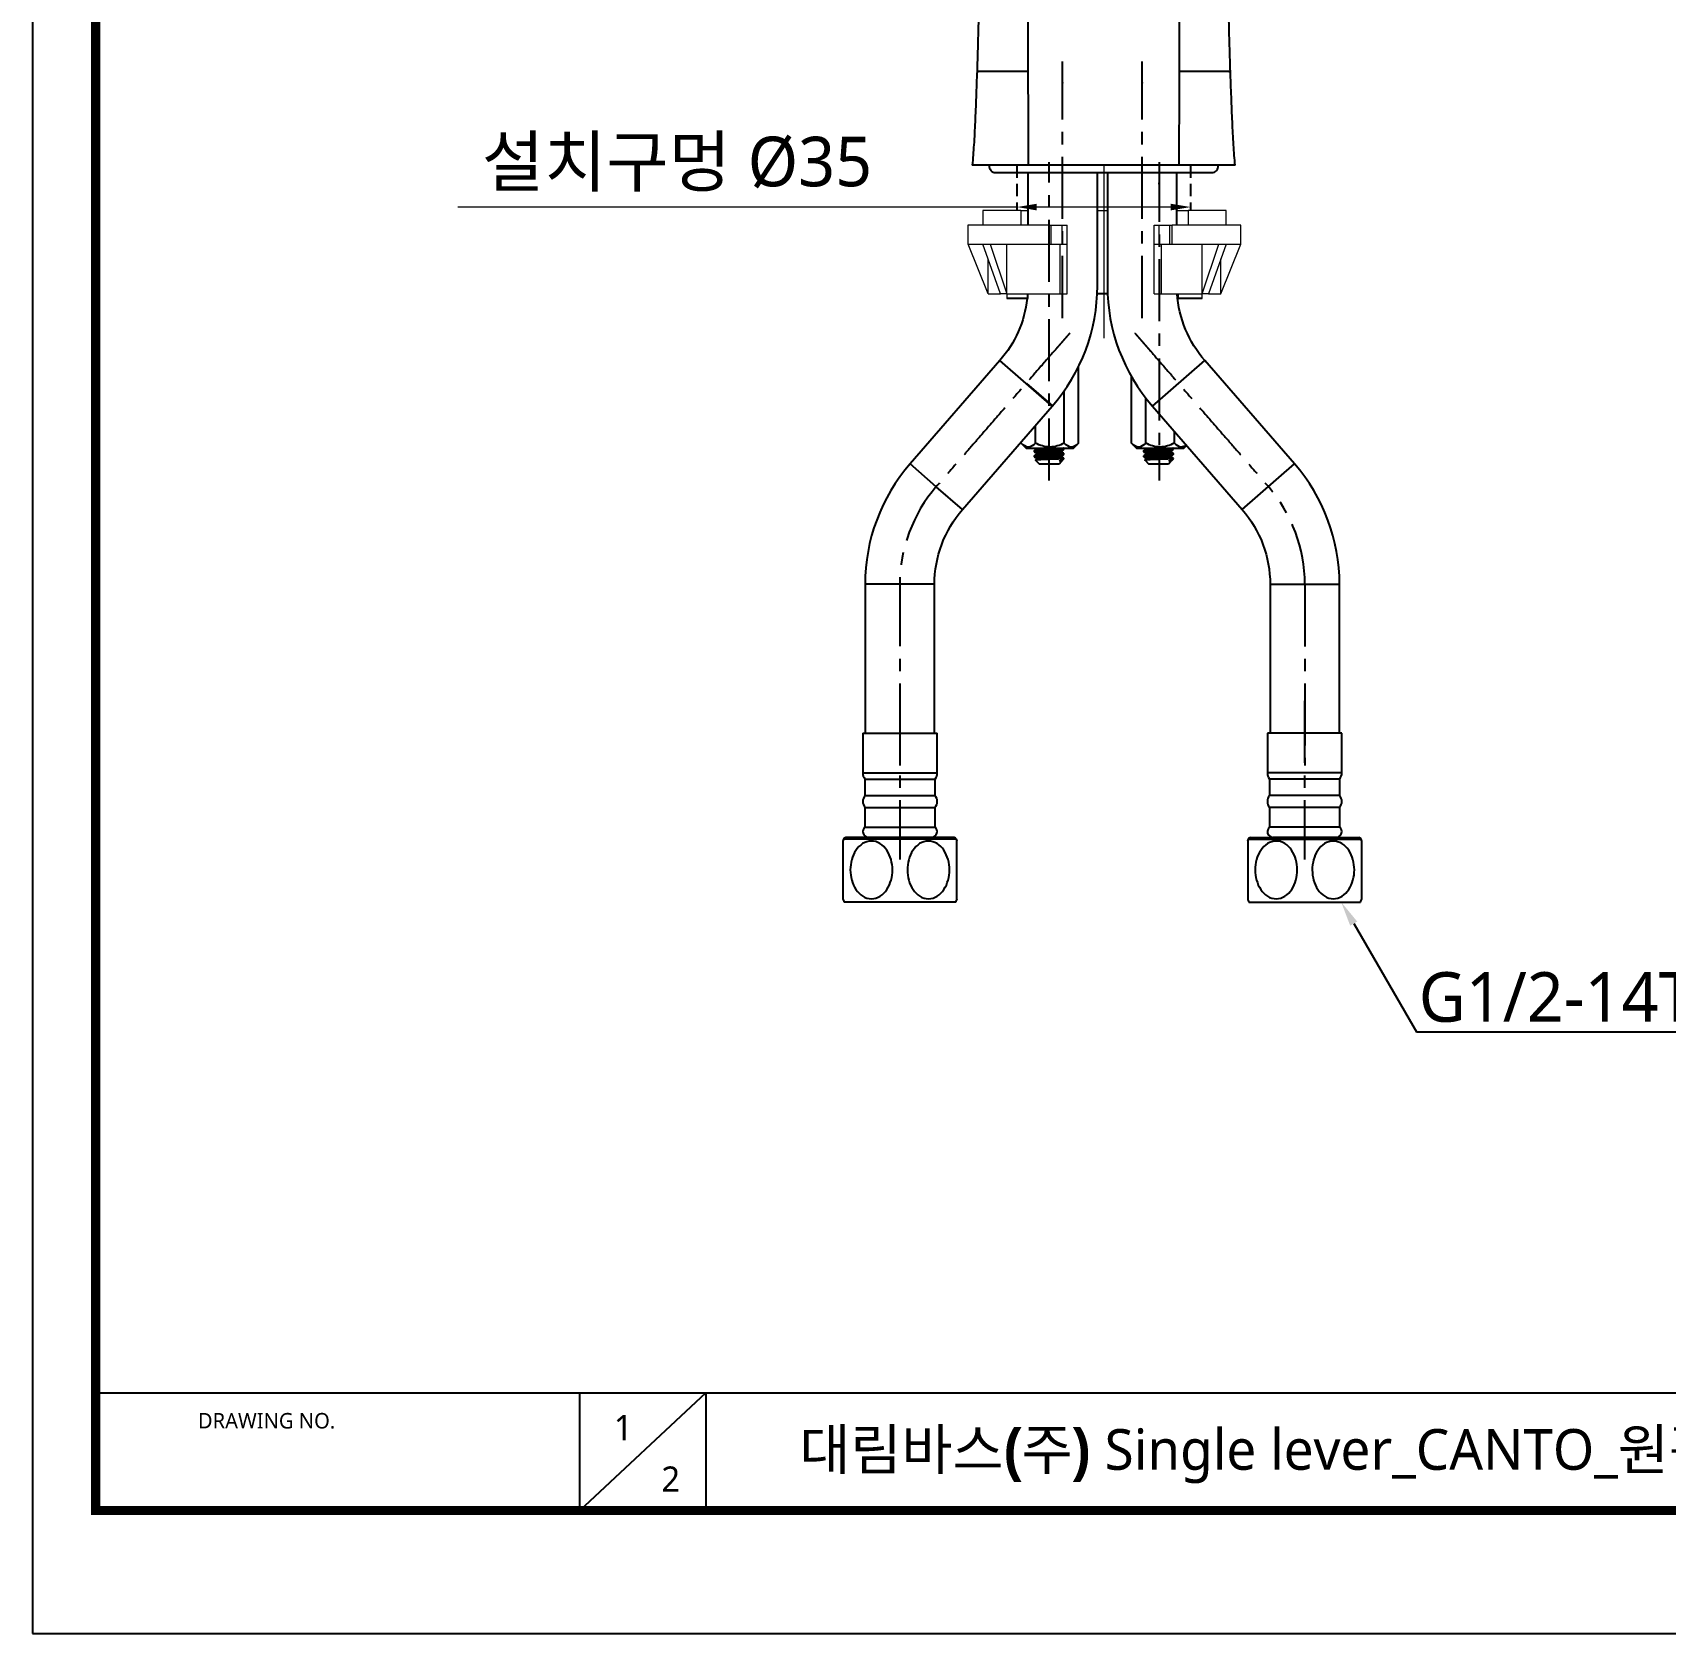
# Model space of a CAD drawing. Extents: x 0 to 790, y 0 to 579.
# Drawn here: x 0 to 329, y 0 to 322.6 of the extents above; entities that cross this region are included whole.
import ezdxf
from ezdxf import colors
from ezdxf.entities.mleader import LeaderData, LeaderLine
from ezdxf.math import Vec2, Vec3

# ---------------------------------------------------------------- set-up
doc = ezdxf.new("R2010")
doc.units = 0
doc.header["$LTSCALE"] = 10
doc.header["$MEASUREMENT"] = 0
doc.header["$PDMODE"] = 3
doc.header["$PDSIZE"] = -10
for name, pattern in [('ACAD_ISO04W100', [30.5, 24, -3, 0.5, -3]), ('CENTER', [2, 1.25, -0.25, 0.25, -0.25]), ('HIDDEN', [0.375, 0.25, -0.125])]:
    doc.linetypes.add(name, pattern=pattern)
doc.layers.get('0').update_dxf_attribs({"linetype": 'CONTINUOUS'})
doc.layers.get('DEFPOINTS').update_dxf_attribs({"linetype": 'CONTINUOUS'})
doc.layers.add('1', color=7, linetype='CONTINUOUS')
doc.layers.add('BODY', color=7, linetype='CONTINUOUS')
doc.layers.add('30', color=7, linetype='CONTINUOUS', true_color=0xffffff)
doc.styles.add('Daelim Dimension', font='NanumGothic_1.ttf')
doc.dimstyles.new('DEFAULT', dxfattribs={"dimscale": 2, "dimtxt": 2, "dimasz": 2, "dimexe": 0, "dimexo": 2, "dimgap": 1, "dimtad": 1, "dimdec": 0, "dimzin": 9, "dimdsep": 46, "dimtxsty": 'Daelim Dimension', "dimcen": 0.5, "dimclrd": 5, "dimclre": 5, "dimclrt": 256, "dimadec": 1, "dimazin": 0, "dimtfac": 1, "dimtdec": 0, "dimtix": 1, "dimtmove": 0, "dimatfit": 3, "dimfxl": 1, "dimtolj": 1, "dimtzin": 1, "dimlwd": 9, "dimlwe": 9, "dimarcsym": 0})

# ---------------------------------------------------------------- blocks, each defined once
blk = doc.blocks.new('*D4')
at = {"color": 5, "lineweight": 9, "ltscale": 0.5, "transparency": 16777216}
for p, q in [((198.36, 287.44), (85.66, 287.44)), ((198.36, 287.32), (198.36, 287.44)), ((229.36, 287.44), (202.36, 287.44)), ((233.36, 287.32), (233.36, 287.44))]:
    blk.add_line(p, q, dxfattribs=at)
at = {"color": 5, "ltscale": 0.5, "transparency": 16777216}
for points in [[(202.36, 288.11), (202.36, 286.77), (198.36, 287.44)], [(229.36, 288.11), (229.36, 286.77), (233.36, 287.44)]]:
    blk.add_solid(points, dxfattribs=at)
at = {"layer": 'DEFPOINTS', "color": 0, "ltscale": 0.5, "transparency": 16777216}
for p in [(198.36, 291.32), (233.36, 291.32), (233.36, 287.44)]:
    blk.add_point(p, dxfattribs=at)
at = {"color": 7, "ltscale": 0.5, "transparency": 16777216, "insert": (129.85, 296.08), "char_height": 10, "attachment_point": 5, "style": 'Daelim Dimension'}
blk.add_mtext('\\A1;설치구멍 %%C35', dxfattribs=at)

msp = doc.modelspace()

# ---------------------------------------------------------------- linework, layer by layer
at = {"ltscale": 0.5}
for p, q in [((242.32, 295.86), (189.36, 295.86)), ((200.54, 268.98), (200.54, 269.98)), ((216.61, 269.98), (214.52, 269.98)), ((230.88, 268.98), (230.88, 269.98)), ((200.56, 268.98), (196.29, 268.98)), ((235.69, 268.98), (230.88, 268.98))]:
    msp.add_line(p, q, dxfattribs=at)
at = {"color": 7, "linetype": 'HIDDEN'}
for p, q in [((198.36, 295.86), (198.36, 286.78)), ((233.36, 295.86), (233.36, 286.78))]:
    msp.add_line(p, q, dxfattribs=at)
at = {"color": 5}
msp.add_line((12.7, 48.49), (648.72, 48.49), dxfattribs=at)
at = {"color": 5, "ltscale": 40}
for p, q in [((110.19, 48.49), (110.19, 24.69)), ((110.19, 48.49), (110.19, 24.69)), ((135.67, 48.49), (110.19, 24.69)), ((135.67, 48.49), (110.19, 24.69)), ((135.67, 48.49), (135.67, 24.69)), ((135.67, 48.49), (135.67, 24.69))]:
    msp.add_line(p, q, dxfattribs=at)
at = {"ltscale": 0.5}
msp.add_lwpolyline([(0, 0), (789.88, 0), (789.88, 578.76), (0, 578.76)], close=True, dxfattribs=at)
at = {"color": 5, "linetype": 'ByBlock', "lineweight": 200, "const_width": 1.82}
msp.add_lwpolyline([(12.7, 24.78), (777.1, 24.78), (777.1, 565.32), (12.7, 565.32)], close=True, dxfattribs=at)
at = {"layer": '1', "color": 7, "linetype": 'Continuous'}
for p, q in [((194.08, 294.38), (237.61, 294.38)), ((200.56, 294.38), (200.56, 283.78)), ((214.56, 271.58), (214.56, 294.38)), ((216.58, 294.38), (216.58, 271.58)), ((230.58, 283.78), (230.58, 294.38)), ((194.91, 256.49), (176.83, 235.68)), ((200.2, 251.89), (194.91, 256.49)), ((210.77, 239.86), (210.77, 255.26)), ((225.66, 247.3), (236.22, 256.49)), ((254.31, 235.68), (236.22, 256.49)), ((205.48, 247.3), (200.2, 251.89)), ((205.63, 247.3), (200.35, 251.89)), ((207.88, 239.86), (207.88, 250.37)), ((221.42, 239.86), (221.42, 253.28)), ((187.39, 226.5), (205.48, 247.3)), ((224.31, 239.86), (224.31, 248.95)), ((225.66, 247.3), (243.74, 226.5)), ((202.11, 239.86), (202.11, 243.42)), ((230.08, 239.86), (230.08, 242.21)), ((199.22, 239.86), (199.22, 240.1)), ((199.22, 239.86), (200.22, 238.86)), ((200.22, 238.86), (209.77, 238.86)), ((201.84, 238.29), (201.84, 238.12)), ((201.84, 237.29), (201.84, 237.12)), ((202.34, 238.83), (202.34, 238.58)), ((202.34, 237.83), (202.34, 237.58)), ((207.34, 238.08), (207.34, 238.32)), ((207.34, 237.08), (207.34, 237.32)), ((207.84, 238.62), (207.84, 238.79)), ((207.84, 237.62), (207.84, 237.79)), ((209.77, 238.86), (210.77, 239.86)), ((221.42, 239.86), (222.42, 238.86)), ((222.42, 238.86), (231.97, 238.86)), ((223.89, 238.29), (223.89, 238.12)), ((223.89, 237.29), (223.89, 237.12)), ((224.39, 238.83), (224.39, 238.58)), ((224.39, 237.83), (224.39, 237.58)), ((229.39, 238.08), (229.39, 238.32)), ((229.39, 237.08), (229.39, 237.32)), ((229.89, 238.62), (229.89, 238.79)), ((229.89, 237.62), (229.89, 237.79)), ((231.97, 238.86), (232.52, 239.41)), ((182.11, 231.09), (176.83, 235.68)), ((202.12, 236.43), (202.84, 235.7)), ((202.34, 236.83), (202.34, 236.58)), ((202.84, 235.7), (206.84, 235.7)), ((206.84, 235.7), (207.34, 236.2)), ((206.94, 236.2), (207.02, 236.29)), ((207.34, 236.2), (206.94, 236.2)), ((207.34, 236.2), (207.34, 236.32)), ((207.84, 236.7), (207.45, 236.7)), ((207.63, 236.49), (207.84, 236.7)), ((207.84, 236.7), (207.84, 236.79)), ((224.17, 236.43), (224.89, 235.7)), ((224.39, 236.83), (224.39, 236.58)), ((224.89, 235.7), (228.89, 235.7)), ((228.89, 235.7), (229.39, 236.2)), ((228.99, 236.2), (229.07, 236.29)), ((229.39, 236.2), (228.99, 236.2)), ((229.39, 236.2), (229.39, 236.32)), ((229.89, 236.7), (229.5, 236.7)), ((229.68, 236.49), (229.89, 236.7)), ((229.89, 236.7), (229.89, 236.79)), ((243.74, 226.5), (254.31, 235.68)), ((187.39, 226.5), (182.11, 231.09)), ((167.75, 211.41), (167.75, 181.41)), ((181.75, 211.41), (167.75, 211.41)), ((181.75, 181.41), (181.75, 211.41)), ((249.38, 211.41), (249.38, 181.41)), ((249.38, 211.41), (263.38, 211.41)), ((263.38, 181.41), (263.38, 211.41)), ((167.29, 181.41), (167.29, 173.41)), ((167.29, 181.41), (182.29, 181.41)), ((182.29, 173.41), (182.29, 181.41)), ((248.84, 181.41), (248.84, 173.41)), ((263.84, 181.41), (248.84, 181.41)), ((263.84, 173.41), (263.84, 181.41)), ((167.29, 173.41), (182.29, 173.41)), ((167.73, 172.16), (167.73, 168.83)), ((167.73, 172.16), (181.86, 172.16)), ((181.86, 168.83), (181.86, 172.16)), ((263.84, 173.41), (248.84, 173.41)), ((249.27, 172.16), (249.27, 168.83)), ((263.41, 172.16), (249.27, 172.16)), ((263.41, 168.83), (263.41, 172.16)), ((167.73, 168.83), (181.86, 168.83)), ((263.41, 168.83), (249.27, 168.83)), ((167.73, 166.45), (167.73, 162.48)), ((167.73, 166.45), (181.86, 166.45)), ((181.86, 162.48), (181.86, 166.45)), ((249.27, 166.45), (249.27, 162.48)), ((263.41, 166.45), (249.27, 166.45)), ((263.41, 162.48), (263.41, 166.45)), ((167.73, 162.48), (181.86, 162.48)), ((263.41, 162.48), (249.27, 162.48)), ((186.15, 160.03), (163.4, 160.03)), ((185.68, 160.36), (163.87, 160.36)), ((168.29, 160.41), (181.29, 160.41)), ((244.99, 160.03), (267.74, 160.03)), ((245.45, 160.36), (267.27, 160.36)), ((262.84, 160.41), (249.84, 160.41)), ((186.02, 147.36), (163.52, 147.36)), ((245.11, 147.36), (267.61, 147.36))]:
    msp.add_line(p, q, dxfattribs=at)
at = {"layer": '1', "color": 7, "linetype": 'Continuous', "lineweight": 18}
for p, q in [((191.49, 286.78), (191.49, 283.78)), ((199.11, 286.78), (191.49, 286.78)), ((199.11, 286.78), (200.56, 286.78)), ((214.62, 286.78), (216.58, 286.78)), ((230.58, 286.78), (232.87, 286.78)), ((240.49, 286.78), (232.87, 286.78)), ((240.49, 283.78), (240.49, 286.78)), ((204.83, 283.78), (188.49, 283.78)), ((188.49, 283.78), (188.49, 279.98)), ((204.83, 283.78), (205.23, 283.78)), ((205.23, 283.78), (207.45, 283.78)), ((207.45, 283.78), (208.45, 283.78)), ((208.45, 279.98), (208.45, 283.78)), ((225.99, 279.98), (225.99, 283.78)), ((225.99, 283.78), (226.99, 283.78)), ((226.99, 283.78), (229.16, 283.78)), ((229.16, 283.78), (229.65, 283.78)), ((243.49, 283.78), (229.65, 283.78)), ((243.49, 279.98), (243.49, 283.78)), ((188.53, 279.98), (188.49, 279.98)), ((188.53, 279.98), (191.46, 279.98)), ((192.53, 269.98), (188.53, 279.98)), ((191.46, 279.97), (191.46, 279.98)), ((195.04, 269.98), (191.46, 279.97)), ((191.48, 279.98), (192.94, 279.98)), ((192.94, 279.98), (204.83, 279.98)), ((192.94, 279.98), (196.29, 269.98)), ((196.29, 269.98), (196.29, 279.98)), ((204.83, 279.98), (205.23, 279.98)), ((205.23, 279.98), (207.45, 279.98)), ((207.45, 279.98), (208.45, 279.98)), ((208.45, 269.98), (208.45, 279.98)), ((225.99, 279.98), (226.99, 279.98)), ((225.99, 269.98), (225.99, 279.98)), ((226.99, 279.98), (229.16, 279.98)), ((229.16, 279.98), (229.65, 279.98)), ((229.65, 279.98), (239.02, 279.98)), ((235.69, 269.98), (235.69, 279.98)), ((235.69, 269.98), (239.02, 279.97)), ((240.51, 279.98), (236.94, 269.98)), ((239.02, 279.97), (239.02, 279.98)), ((239.04, 279.98), (240.51, 279.98)), ((239.46, 269.98), (243.45, 279.97)), ((240.51, 279.98), (243.45, 279.98)), ((243.49, 279.98), (243.45, 279.98)), ((243.45, 279.97), (243.45, 279.98)), ((243.45, 279.97), (243.45, 279.98)), ((192.53, 269.98), (192.53, 277)), ((239.46, 269.98), (239.46, 277.04)), ((192.53, 269.98), (195.04, 269.98)), ((196.29, 269.98), (195.04, 269.98)), ((196.29, 269.98), (196.29, 268.98)), ((196.29, 269.98), (207.07, 269.98)), ((207.07, 269.98), (208.45, 269.98)), ((225.99, 269.98), (227.48, 269.98)), ((227.48, 269.98), (235.69, 269.98)), ((235.69, 268.98), (235.69, 269.98)), ((236.94, 269.98), (235.69, 269.98)), ((236.94, 269.98), (239.46, 269.98)), ((200.56, 268.98), (196.29, 268.98)), ((235.69, 268.98), (230.88, 268.98))]:
    msp.add_line(p, q, dxfattribs=at)
at = {"layer": '1', "color": 7, "linetype": 'Continuous', "lineweight": 13}
for p, q in [((199.11, 286.78), (199.11, 283.78)), ((232.87, 286.78), (232.87, 283.78)), ((204.83, 279.98), (204.83, 283.78)), ((205.23, 279.98), (205.23, 283.78)), ((207.45, 279.98), (207.45, 283.78)), ((226.99, 279.98), (226.99, 283.78)), ((229.16, 279.98), (229.16, 283.78)), ((229.65, 279.98), (229.65, 283.78)), ((207.07, 269.98), (207.07, 279.98)), ((227.48, 269.98), (227.48, 279.98))]:
    msp.add_line(p, q, dxfattribs=at)
at = {"layer": '1', "color": 7, "linetype": 'Continuous'}
for centre, radius, start, end in [((194.08, 295.69), 1.31, 172.6086, 270), ((237.61, 295.69), 1.31, 270, 7.3914), ((177.56, 271.58), 37, 319, 0), ((253.58, 271.58), 37, 180, 221), ((204.75, 211.41), 37, 139, 180), ((226.38, 211.41), 37, 0, 41), ((169.29, 173.41), 2, 180, 218.4508), ((180.3, 173.41), 2, 321.5492, 0), ((250.84, 173.41), 2, 180, 218.4508), ((261.84, 173.41), 2, 321.5492, 0), ((169.15, 167.64), 1.85, 139.994, 220.006), ((180.44, 167.64), 1.85, 319.994, 40.006), ((250.69, 167.64), 1.85, 139.994, 220.006), ((261.99, 167.64), 1.85, 319.994, 40.006), ((168.47, 161.57), 1.17, 129.0931, 261.5151), ((181.12, 161.57), 1.17, 278.4849, 50.9069), ((250.01, 161.57), 1.17, 129.0931, 261.5151), ((262.67, 161.57), 1.17, 278.4849, 50.9069), ((179.8, 153.86), 17.53, 159.3657, 160.6857), ((163.87, 159.86), 0.5, 90, 159.3657), ((185.68, 159.86), 0.5, 20.6343, 90), ((169.75, 153.86), 17.53, 19.3096, 20.6343), ((261.39, 153.86), 17.53, 159.3657, 160.6857), ((245.45, 159.86), 0.5, 90, 159.3657), ((267.27, 159.86), 0.5, 20.6343, 90), ((251.34, 153.86), 17.53, 19.3096, 20.6343), ((179.8, 153.86), 17.53, 199.4422, 201.7699), ((169.75, 153.86), 17.53, 338.2301, 340.5504), ((261.39, 153.86), 17.53, 199.4422, 201.7699), ((251.34, 153.86), 17.53, 338.2301, 340.5504)]:
    msp.add_arc(centre, radius, start, end, dxfattribs=at)
at = {"layer": '1', "color": 7, "linetype": 'Continuous', "extrusion": (0, 0, -1)}
for centre, start, end in [((-253.58, 271.58), 319, 356.0125), ((-177.56, 271.58), 186.4893, 221), ((-204.75, 211.41), 0, 41), ((-226.38, 211.41), 139, 180)]:
    msp.add_arc(centre, 23, start, end, dxfattribs=at)
at = {"layer": '1', "color": 1, "linetype": 'CENTER'}
for centre, start, end in [((204.75, 211.41), 139, 180), ((226.38, 211.41), 0, 41)]:
    msp.add_arc(centre, 30, start, end, dxfattribs=at)
at = {"layer": '1', "color": 7, "linetype": 'Continuous', "lineweight": 18}
for centre, major_axis, ratio, start_param, end_param in [((215.79, 211.79), (-24.44, 68.14), 0.178412, -0.010465, -0.009104), ((216.65, 213.18), (23.99, 66.75), 0.180187, 0.11865, 0.120026)]:
    msp.add_ellipse(centre, major_axis=major_axis, ratio=ratio, start_param=start_param, end_param=end_param, dxfattribs=at)
at = {"layer": '1', "color": 1, "linetype": 'CENTER'}
for points, knots in [([(207.56, 265.08), (207.56, 311.8), (207.56, 316.8)], [0, 0, 0.903337, 1, 1]), ([(223.58, 265.08), (223.58, 311.8), (223.58, 316.8)], [0, 0, 0.903337, 1, 1]), ([(204.84, 232.36), (204.84, 241.93), (204.84, 296.47)], [0, 0, 0.6569781, 0.9962608, 0.9962608]), ([(227.04, 296.47), (227.04, 291.47), (227.04, 232.36)], [0, 0, 0.0743292, 0.9531108, 0.9531108]), ([(209.01, 262.03), (205.73, 258.26), (182.11, 231.09)], [0, 0, 0.09186, 0.7532297, 0.7532297]), ([(222.13, 262.03), (225.41, 258.26), (249.02, 231.09)], [0, 0, 0.09186, 0.7532297, 0.7532297]), ([(174.79, 187.91), (174.79, 182.91), (174.79, 155.98)], [0, 0, 0.156596, 1, 1]), ([(256.34, 187.91), (256.34, 182.91), (256.34, 155.98)], [0, 0, 0.156596, 1, 1])]:
    msp.add_open_spline(points, degree=1, knots=knots, dxfattribs=at)
at = {"layer": '1', "color": 7, "linetype": 'Continuous'}
for points, knots in [([(202.11, 239.86), (201.65, 239.41), (201.17, 239.09), (200.16, 239.08), (199.67, 239.4), (199.22, 239.86)], [0, 0, 0, 0, 0.5, 0.5, 1, 1, 1, 1]), ([(207.84, 238.79), (207.84, 238.78), (207.84, 238.78), (207.8, 238.75), (207.71, 238.73), (207.43, 238.7), (207.24, 238.68), (206.77, 238.65), (206.49, 238.63), (205.89, 238.59), (205.56, 238.57), (204.89, 238.54), (204.55, 238.52), (203.89, 238.48), (203.57, 238.47), (202.99, 238.43), (202.73, 238.41), (202.31, 238.38), (202.14, 238.36), (201.91, 238.32), (201.85, 238.31), (201.84, 238.29), (201.84, 238.29), (201.84, 238.29)], [0, 0, 0, 0, 0.031102, 0.031102, 0.138497, 0.138497, 0.245931, 0.245931, 0.35333, 0.35333, 0.46076, 0.46076, 0.568158, 0.568158, 0.67557, 0.67557, 0.782984, 0.782984, 0.890385, 0.890385, 0.997811, 0.997811, 1, 1, 1, 1]), ([(201.84, 238.12), (201.84, 238.13), (201.86, 238.14), (201.98, 238.17), (202.11, 238.19), (202.46, 238.22), (202.68, 238.24), (203.2, 238.28), (203.5, 238.3), (204.14, 238.33), (204.48, 238.35), (205.15, 238.38), (205.49, 238.4), (206.13, 238.44), (206.43, 238.46), (206.96, 238.49), (207.19, 238.51), (207.55, 238.55), (207.69, 238.57), (207.82, 238.59), (207.84, 238.61), (207.84, 238.62)], [0, 0, 0, 0, 0.066526, 0.066526, 0.173989, 0.173989, 0.281453, 0.281453, 0.388905, 0.388905, 0.496383, 0.496383, 0.603829, 0.603829, 0.711313, 0.711313, 0.818766, 0.818766, 0.926232, 0.926232, 1, 1, 1, 1]), ([(207.84, 237.79), (207.84, 237.78), (207.82, 237.76), (207.69, 237.73), (207.56, 237.71), (207.2, 237.68), (206.96, 237.66), (206.44, 237.62), (206.13, 237.61), (205.5, 237.57), (205.16, 237.55), (204.48, 237.52), (204.14, 237.5), (203.51, 237.46), (203.21, 237.45), (202.69, 237.41), (202.46, 237.39), (202.11, 237.35), (201.98, 237.34), (201.87, 237.31), (201.84, 237.3), (201.84, 237.29)], [0, 0, 0, 0, 0.074116, 0.074116, 0.1816, 0.1816, 0.289081, 0.289081, 0.396553, 0.396553, 0.504046, 0.504046, 0.611509, 0.611509, 0.719015, 0.719015, 0.826485, 0.826485, 0.933972, 0.933972, 1, 1, 1, 1]), ([(201.84, 237.12), (201.84, 237.12), (201.84, 237.13), (201.88, 237.15), (201.96, 237.17), (202.23, 237.2), (202.42, 237.22), (202.88, 237.26), (203.15, 237.28), (203.75, 237.31), (204.07, 237.33), (204.74, 237.36), (205.09, 237.38), (205.75, 237.42), (206.07, 237.44), (206.65, 237.47), (206.91, 237.49), (207.35, 237.53), (207.52, 237.54), (207.76, 237.58), (207.83, 237.6), (207.84, 237.62), (207.84, 237.62), (207.84, 237.62)], [0, 0, 0, 0, 0.023323, 0.023323, 0.130713, 0.130713, 0.238144, 0.238144, 0.34554, 0.34554, 0.452963, 0.452963, 0.560357, 0.560357, 0.667761, 0.667761, 0.775173, 0.775173, 0.882569, 0.882569, 0.989993, 0.989993, 1, 1, 1, 1]), ([(207.88, 239.86), (206.98, 239.41), (206.01, 239.08), (203.98, 239.08), (203, 239.41), (202.11, 239.86)], [0, 0, 0, 0, 0.5, 0.5, 1, 1, 1, 1]), ([(207.33, 238.31), (207.31, 238.3), (207.28, 238.29), (207.15, 238.27), (207.03, 238.25), (206.7, 238.21), (206.49, 238.19), (206.03, 238.16), (205.76, 238.14), (205.22, 238.1), (204.94, 238.09), (204.38, 238.05), (204.1, 238.03), (203.58, 238), (203.34, 237.98), (202.93, 237.94), (202.76, 237.93), (202.5, 237.89), (202.41, 237.87), (202.35, 237.85), (202.34, 237.84), (202.34, 237.83)], [0, 0, 0, 0, 0.060379, 0.060379, 0.171915, 0.171915, 0.28345, 0.28345, 0.395005, 0.395005, 0.506526, 0.506526, 0.618093, 0.618093, 0.729618, 0.729618, 0.841176, 0.841176, 0.952706, 0.952706, 1, 1, 1, 1]), ([(207.33, 237.31), (207.3, 237.3), (207.23, 237.28), (206.99, 237.24), (206.83, 237.23), (206.44, 237.19), (206.21, 237.17), (205.71, 237.14), (205.43, 237.12), (204.87, 237.08), (204.59, 237.06), (204.04, 237.03), (203.77, 237.01), (203.29, 236.97), (203.08, 236.96), (202.72, 236.92), (202.58, 236.9), (202.39, 236.87), (202.34, 236.85), (202.34, 236.83), (202.34, 236.83), (202.34, 236.83)], [0, 0, 0, 0, 0.110996, 0.110996, 0.222016, 0.222016, 0.333072, 0.333072, 0.444093, 0.444093, 0.555121, 0.555121, 0.666165, 0.666165, 0.777187, 0.777187, 0.888252, 0.888252, 0.999266, 0.999266, 1, 1, 1, 1]), ([(202.35, 236.59), (202.38, 236.61), (202.44, 236.62), (202.63, 236.65), (202.78, 236.67), (203.15, 236.71), (203.38, 236.73), (203.87, 236.76), (204.14, 236.78), (204.69, 236.82), (204.98, 236.83), (205.53, 236.87), (205.81, 236.89), (206.3, 236.92), (206.52, 236.94), (206.9, 236.98), (207.05, 236.99), (207.26, 237.03), (207.32, 237.05), (207.34, 237.07), (207.34, 237.07), (207.34, 237.08)], [0, 0, 0, 0, 0.094158, 0.094158, 0.205164, 0.205164, 0.316197, 0.316197, 0.427212, 0.427212, 0.53822, 0.53822, 0.649258, 0.649258, 0.760265, 0.760265, 0.871318, 0.871318, 0.982318, 0.982318, 1, 1, 1, 1]), ([(202.36, 238.59), (202.37, 238.6), (202.41, 238.61), (202.56, 238.64), (202.7, 238.66), (203.05, 238.7), (203.26, 238.72), (203.73, 238.75), (204, 238.77), (204.54, 238.81), (204.83, 238.83), (205.19, 238.85), (205.27, 238.85), (205.35, 238.86)], [0, 0, 0, 0, 0.133883, 0.133883, 0.336008, 0.336008, 0.53815, 0.53815, 0.740303, 0.740303, 0.942413, 0.942413, 1, 1, 1, 1]), ([(202.36, 237.6), (202.37, 237.6), (202.38, 237.6), (202.44, 237.62), (202.54, 237.64), (202.82, 237.68), (203, 237.7), (203.43, 237.73), (203.68, 237.75), (204.2, 237.78), (204.48, 237.8), (205.04, 237.84), (205.33, 237.86), (205.86, 237.89), (206.12, 237.91), (206.57, 237.95), (206.77, 237.96), (207.08, 238), (207.19, 238.02), (207.32, 238.05), (207.34, 238.06), (207.34, 238.08)], [0, 0, 0, 0, 0.020942, 0.020942, 0.132928, 0.132928, 0.244887, 0.244887, 0.356891, 0.356891, 0.468842, 0.468842, 0.580826, 0.580826, 0.692791, 0.692791, 0.804761, 0.804761, 0.916745, 0.916745, 1, 1, 1, 1]), ([(210.77, 239.86), (210.32, 239.41), (209.83, 239.09), (208.82, 239.08), (208.33, 239.4), (207.88, 239.86)], [0, 0, 0, 0, 0.5, 0.5, 1, 1, 1, 1]), ([(224.31, 239.86), (223.85, 239.41), (223.37, 239.09), (222.36, 239.08), (221.87, 239.4), (221.42, 239.86)], [0, 0, 0, 0, 0.5, 0.5, 1, 1, 1, 1]), ([(229.89, 238.79), (229.89, 238.78), (229.89, 238.78), (229.85, 238.75), (229.76, 238.73), (229.48, 238.7), (229.29, 238.68), (228.82, 238.65), (228.54, 238.63), (227.94, 238.59), (227.61, 238.57), (226.94, 238.54), (226.6, 238.52), (225.94, 238.48), (225.62, 238.47), (225.04, 238.43), (224.78, 238.41), (224.36, 238.38), (224.19, 238.36), (223.96, 238.32), (223.9, 238.31), (223.89, 238.29), (223.89, 238.29), (223.89, 238.29)], [0, 0, 0, 0, 0.031102, 0.031102, 0.138497, 0.138497, 0.245931, 0.245931, 0.35333, 0.35333, 0.46076, 0.46076, 0.568158, 0.568158, 0.67557, 0.67557, 0.782984, 0.782984, 0.890385, 0.890385, 0.997811, 0.997811, 1, 1, 1, 1]), ([(223.89, 238.12), (223.89, 238.13), (223.91, 238.14), (224.03, 238.17), (224.16, 238.19), (224.51, 238.22), (224.73, 238.24), (225.25, 238.28), (225.55, 238.3), (226.19, 238.33), (226.53, 238.35), (227.2, 238.38), (227.54, 238.4), (228.18, 238.44), (228.48, 238.46), (229.01, 238.49), (229.24, 238.51), (229.6, 238.55), (229.74, 238.57), (229.87, 238.59), (229.89, 238.61), (229.89, 238.62)], [0, 0, 0, 0, 0.066526, 0.066526, 0.173989, 0.173989, 0.281453, 0.281453, 0.388905, 0.388905, 0.496383, 0.496383, 0.603829, 0.603829, 0.711313, 0.711313, 0.818766, 0.818766, 0.926232, 0.926232, 1, 1, 1, 1]), ([(229.89, 237.79), (229.89, 237.78), (229.87, 237.76), (229.74, 237.73), (229.61, 237.71), (229.25, 237.68), (229.01, 237.66), (228.49, 237.62), (228.18, 237.61), (227.55, 237.57), (227.21, 237.55), (226.53, 237.52), (226.19, 237.5), (225.56, 237.46), (225.26, 237.45), (224.74, 237.41), (224.51, 237.39), (224.16, 237.35), (224.03, 237.34), (223.92, 237.31), (223.89, 237.3), (223.89, 237.29)], [0, 0, 0, 0, 0.074116, 0.074116, 0.1816, 0.1816, 0.289081, 0.289081, 0.396553, 0.396553, 0.504046, 0.504046, 0.611509, 0.611509, 0.719015, 0.719015, 0.826485, 0.826485, 0.933972, 0.933972, 1, 1, 1, 1]), ([(223.89, 237.12), (223.89, 237.12), (223.89, 237.13), (223.92, 237.15), (224.01, 237.17), (224.28, 237.2), (224.47, 237.22), (224.93, 237.26), (225.2, 237.28), (225.8, 237.31), (226.12, 237.33), (226.79, 237.36), (227.14, 237.38), (227.8, 237.42), (228.12, 237.44), (228.7, 237.47), (228.96, 237.49), (229.4, 237.53), (229.57, 237.54), (229.81, 237.58), (229.88, 237.6), (229.89, 237.62), (229.89, 237.62), (229.89, 237.62)], [0, 0, 0, 0, 0.023323, 0.023323, 0.130713, 0.130713, 0.238144, 0.238144, 0.34554, 0.34554, 0.452963, 0.452963, 0.560357, 0.560357, 0.667761, 0.667761, 0.775173, 0.775173, 0.882569, 0.882569, 0.989993, 0.989993, 1, 1, 1, 1]), ([(230.08, 239.86), (229.18, 239.41), (228.21, 239.08), (226.18, 239.08), (225.2, 239.41), (224.31, 239.86)], [0, 0, 0, 0, 0.5, 0.5, 1, 1, 1, 1]), ([(229.38, 238.31), (229.36, 238.3), (229.33, 238.29), (229.2, 238.27), (229.08, 238.25), (228.74, 238.21), (228.54, 238.19), (228.08, 238.16), (227.81, 238.14), (227.27, 238.1), (226.99, 238.09), (226.43, 238.05), (226.15, 238.03), (225.63, 238), (225.39, 237.98), (224.98, 237.94), (224.81, 237.93), (224.55, 237.89), (224.46, 237.87), (224.4, 237.85), (224.39, 237.84), (224.39, 237.83)], [0, 0, 0, 0, 0.060379, 0.060379, 0.171915, 0.171915, 0.28345, 0.28345, 0.395005, 0.395005, 0.506526, 0.506526, 0.618093, 0.618093, 0.729618, 0.729618, 0.841176, 0.841176, 0.952706, 0.952706, 1, 1, 1, 1]), ([(229.38, 237.31), (229.35, 237.3), (229.28, 237.28), (229.04, 237.24), (228.88, 237.23), (228.49, 237.19), (228.26, 237.17), (227.76, 237.14), (227.48, 237.12), (226.92, 237.08), (226.64, 237.06), (226.09, 237.03), (225.82, 237.01), (225.34, 236.97), (225.13, 236.96), (224.77, 236.92), (224.63, 236.9), (224.44, 236.87), (224.39, 236.85), (224.39, 236.83), (224.39, 236.83), (224.39, 236.83)], [0, 0, 0, 0, 0.110996, 0.110996, 0.222016, 0.222016, 0.333072, 0.333072, 0.444093, 0.444093, 0.555121, 0.555121, 0.666165, 0.666165, 0.777187, 0.777187, 0.888252, 0.888252, 0.999266, 0.999266, 1, 1, 1, 1]), ([(224.4, 236.59), (224.43, 236.61), (224.49, 236.62), (224.68, 236.65), (224.83, 236.67), (225.2, 236.71), (225.43, 236.73), (225.92, 236.76), (226.19, 236.78), (226.74, 236.82), (227.03, 236.83), (227.58, 236.87), (227.86, 236.89), (228.35, 236.92), (228.57, 236.94), (228.95, 236.98), (229.1, 236.99), (229.31, 237.03), (229.37, 237.05), (229.39, 237.07), (229.39, 237.07), (229.39, 237.08)], [0, 0, 0, 0, 0.094158, 0.094158, 0.205164, 0.205164, 0.316197, 0.316197, 0.427212, 0.427212, 0.53822, 0.53822, 0.649258, 0.649258, 0.760265, 0.760265, 0.871318, 0.871318, 0.982318, 0.982318, 1, 1, 1, 1]), ([(224.41, 238.59), (224.42, 238.6), (224.46, 238.61), (224.61, 238.64), (224.75, 238.66), (225.1, 238.7), (225.31, 238.72), (225.78, 238.75), (226.05, 238.77), (226.59, 238.81), (226.88, 238.83), (227.24, 238.85), (227.32, 238.85), (227.4, 238.86)], [0, 0, 0, 0, 0.133883, 0.133883, 0.336008, 0.336008, 0.53815, 0.53815, 0.740303, 0.740303, 0.942413, 0.942413, 1, 1, 1, 1]), ([(224.41, 237.6), (224.42, 237.6), (224.43, 237.6), (224.49, 237.62), (224.59, 237.64), (224.87, 237.68), (225.05, 237.7), (225.48, 237.73), (225.73, 237.75), (226.25, 237.78), (226.53, 237.8), (227.09, 237.84), (227.38, 237.86), (227.91, 237.89), (228.17, 237.91), (228.62, 237.95), (228.82, 237.96), (229.13, 238), (229.24, 238.02), (229.37, 238.05), (229.39, 238.06), (229.39, 238.08)], [0, 0, 0, 0, 0.020942, 0.020942, 0.132928, 0.132928, 0.244887, 0.244887, 0.356891, 0.356891, 0.468842, 0.468842, 0.580826, 0.580826, 0.692791, 0.692791, 0.804761, 0.804761, 0.916745, 0.916745, 1, 1, 1, 1]), ([(232.49, 239.44), (232.46, 239.42), (232.42, 239.4), (232.39, 239.38), (232.11, 239.2), (231.82, 239.08), (231.02, 239.08), (230.53, 239.4), (230.08, 239.86)], [-0.041416, -0.041416, -0.041416, -0.041416, 0, 0, 0, 0.370393, 0.370393, 1, 1, 1, 1]), ([(207.45, 236.7), (207.33, 236.7), (207.19, 236.69), (206.81, 236.67), (206.54, 236.66), (205.95, 236.64), (205.64, 236.62), (205, 236.6), (204.67, 236.59), (204.05, 236.57), (203.74, 236.56), (203.2, 236.54), (202.96, 236.52), (202.56, 236.5), (202.4, 236.49), (202.18, 236.47), (202.12, 236.46), (202.1, 236.44), (202.1, 236.44), (202.11, 236.44)], [0, 0, 0, 0, 0.087753, 0.087753, 0.220114, 0.220114, 0.348436, 0.348436, 0.477919, 0.477919, 0.603809, 0.603809, 0.729514, 0.729514, 0.853505, 0.853505, 0.974762, 0.974762, 1, 1, 1, 1]), ([(207.34, 236.32), (207.34, 236.31), (207.31, 236.3), (207.21, 236.28), (207.1, 236.26), (206.94, 236.24)], [0, 0, 0, 0, 0.374328, 0.374328, 1, 1, 1, 1]), ([(207.02, 236.29), (207.21, 236.33), (207.36, 236.37), (207.54, 236.44), (207.59, 236.46), (207.63, 236.49)], [0, 0, 0, 0, 0.587879, 0.587879, 1, 1, 1, 1]), ([(207.84, 236.79), (207.84, 236.79), (207.84, 236.78), (207.83, 236.77), (207.77, 236.75), (207.59, 236.72), (207.52, 236.71), (207.45, 236.7)], [0, 0, 0, 0, 0.049148, 0.049148, 0.697616, 0.697616, 1, 1, 1, 1]), ([(229.5, 236.7), (229.38, 236.7), (229.24, 236.69), (228.86, 236.67), (228.59, 236.66), (228, 236.64), (227.69, 236.62), (227.05, 236.6), (226.72, 236.59), (226.1, 236.57), (225.79, 236.56), (225.25, 236.54), (225.01, 236.52), (224.61, 236.5), (224.45, 236.49), (224.23, 236.47), (224.17, 236.46), (224.15, 236.44), (224.15, 236.44), (224.16, 236.44)], [0, 0, 0, 0, 0.087753, 0.087753, 0.220114, 0.220114, 0.348436, 0.348436, 0.477919, 0.477919, 0.603809, 0.603809, 0.729514, 0.729514, 0.853505, 0.853505, 0.974762, 0.974762, 1, 1, 1, 1]), ([(229.39, 236.32), (229.38, 236.31), (229.36, 236.3), (229.26, 236.28), (229.15, 236.26), (228.99, 236.24)], [0, 0, 0, 0, 0.374328, 0.374328, 1, 1, 1, 1]), ([(229.07, 236.29), (229.26, 236.33), (229.41, 236.37), (229.59, 236.44), (229.64, 236.46), (229.68, 236.49)], [0, 0, 0, 0, 0.587879, 0.587879, 1, 1, 1, 1]), ([(229.89, 236.79), (229.89, 236.79), (229.89, 236.78), (229.88, 236.77), (229.82, 236.75), (229.64, 236.72), (229.57, 236.71), (229.5, 236.7)], [0, 0, 0, 0, 0.049148, 0.049148, 0.697616, 0.697616, 1, 1, 1, 1]), ([(163.27, 159.69), (163.27, 159.7), (163.27, 158.92), (163.27, 156.68), (163.27, 155.26), (163.27, 152.46), (163.27, 151.04), (163.27, 148.81), (163.27, 148.02), (163.27, 148.02)], [0, 0, 0, 0, 0.249926, 0.249926, 0.499951, 0.499951, 0.749975, 0.749975, 1, 1, 1, 1]), ([(165.22, 151.29), (164.75, 152.6), (164.66, 154.05), (165.22, 156.79), (165.87, 158.06), (167.87, 159.69), (169.21, 159.91), (171.48, 158.88), (172.36, 157.73), (173.29, 155.14), (173.39, 153.66), (172.84, 150.94), (172.17, 149.65), (170.19, 148.03), (168.84, 147.8), (166.56, 148.84), (165.69, 149.98), (165.22, 151.29)], [0, 0, 0, 0, 0.125, 0.125, 0.25, 0.25, 0.375, 0.375, 0.5, 0.5, 0.625, 0.625, 0.75, 0.75, 0.875, 0.875, 1, 1, 1, 1]), ([(184.33, 151.29), (183.86, 149.98), (183, 148.86), (180.75, 147.8), (179.41, 148.01), (177.39, 149.62), (176.73, 150.91), (176.16, 153.63), (176.25, 155.12), (177.17, 157.7), (178.04, 158.85), (180.28, 159.91), (181.65, 159.7), (183.65, 158.1), (184.32, 156.81), (184.89, 154.05), (184.8, 152.6), (184.33, 151.29)], [0, 0, 0, 0, 0.125, 0.125, 0.25, 0.25, 0.375, 0.375, 0.5, 0.5, 0.625, 0.625, 0.75, 0.75, 0.875, 0.875, 1, 1, 1, 1]), ([(186.27, 148.02), (186.27, 148.02), (186.27, 148.8), (186.27, 151.03), (186.27, 152.44), (186.27, 155.26), (186.27, 156.67), (186.27, 158.89), (186.27, 159.68), (186.27, 159.69), (186.27, 159.69), (186.27, 159.69)], [0, 0, 0, 0, 0.24996, 0.24996, 0.499921, 0.499921, 0.749881, 0.749881, 0.999842, 0.999842, 1, 1, 1, 1]), ([(244.86, 159.69), (244.86, 159.7), (244.86, 158.92), (244.86, 156.68), (244.86, 155.26), (244.86, 152.46), (244.86, 151.04), (244.86, 148.81), (244.86, 148.02), (244.86, 148.02)], [0, 0, 0, 0, 0.249926, 0.249926, 0.499951, 0.499951, 0.749975, 0.749975, 1, 1, 1, 1]), ([(246.81, 151.29), (246.34, 152.6), (246.25, 154.05), (246.8, 156.79), (247.46, 158.06), (249.46, 159.69), (250.8, 159.91), (253.06, 158.88), (253.94, 157.73), (254.88, 155.14), (254.98, 153.66), (254.42, 150.94), (253.76, 149.65), (251.77, 148.03), (250.43, 147.8), (248.14, 148.84), (247.27, 149.98), (246.81, 151.29)], [0, 0, 0, 0, 0.125, 0.125, 0.25, 0.25, 0.375, 0.375, 0.5, 0.5, 0.625, 0.625, 0.75, 0.75, 0.875, 0.875, 1, 1, 1, 1]), ([(265.92, 151.29), (265.45, 149.98), (264.59, 148.86), (262.34, 147.8), (261, 148.01), (258.98, 149.62), (258.31, 150.91), (257.75, 153.63), (257.84, 155.12), (258.76, 157.7), (259.63, 158.85), (261.87, 159.91), (263.23, 159.7), (265.24, 158.1), (265.91, 156.81), (266.48, 154.05), (266.39, 152.6), (265.92, 151.29)], [0, 0, 0, 0, 0.125, 0.125, 0.25, 0.25, 0.375, 0.375, 0.5, 0.5, 0.625, 0.625, 0.75, 0.75, 0.875, 0.875, 1, 1, 1, 1]), ([(267.86, 148.02), (267.86, 148.02), (267.86, 148.8), (267.86, 151.03), (267.86, 152.44), (267.86, 155.26), (267.86, 156.67), (267.86, 158.89), (267.86, 159.68), (267.86, 159.69), (267.86, 159.69), (267.86, 159.69)], [0, 0, 0, 0, 0.24996, 0.24996, 0.499921, 0.499921, 0.749881, 0.749881, 0.999842, 0.999842, 1, 1, 1, 1])]:
    msp.add_open_spline(points, degree=3, knots=knots, dxfattribs=at)
for points, degree in [([(202.36, 238.59), (202.1, 238.45), (201.84, 238.3)], 2), ([(201.85, 238.11), (202.09, 237.97), (202.34, 237.82)], 2), ([(202.36, 237.6), (202.11, 237.45), (201.85, 237.3)], 2), ([(201.85, 237.11), (202.1, 236.96), (202.34, 236.82)], 2), ([(202.38, 238.86), (202.35, 238.85), (202.34, 238.84), (202.34, 238.83)], 3), ([(207.32, 238.31), (207.58, 238.46), (207.83, 238.61)], 2), ([(207.32, 237.31), (207.58, 237.46), (207.84, 237.61)], 2), ([(207.84, 237.8), (207.59, 237.94), (207.34, 238.08)], 2), ([(207.84, 236.8), (207.59, 236.94), (207.34, 237.08)], 2), ([(207.84, 238.8), (207.79, 238.83), (207.73, 238.86)], 2), ([(224.41, 238.59), (224.15, 238.45), (223.89, 238.3)], 2), ([(223.9, 238.11), (224.14, 237.97), (224.39, 237.82)], 2), ([(224.41, 237.6), (224.16, 237.45), (223.9, 237.3)], 2), ([(223.9, 237.11), (224.14, 236.96), (224.39, 236.82)], 2), ([(224.43, 238.86), (224.4, 238.85), (224.39, 238.84), (224.39, 238.83)], 3), ([(229.37, 238.31), (229.63, 238.46), (229.88, 238.61)], 2), ([(229.37, 237.31), (229.63, 237.46), (229.89, 237.61)], 2), ([(229.89, 237.8), (229.64, 237.94), (229.39, 238.08)], 2), ([(229.89, 236.8), (229.64, 236.94), (229.39, 237.08)], 2), ([(229.89, 238.8), (229.84, 238.83), (229.78, 238.86)], 2), ([(202.36, 236.59), (202.11, 236.45)], 1), ([(207.34, 236.32), (207.47, 236.4), (207.61, 236.48)], 2), ([(224.41, 236.59), (224.16, 236.45)], 1), ([(229.39, 236.32), (229.52, 236.4), (229.66, 236.48)], 2)]:
    msp.add_open_spline(points, degree=degree, dxfattribs=at)
at = {"layer": '1', "color": 1, "linetype": 'CENTER'}
for points in [[(174.75, 211.42), (174.75, 174.91)], [(256.38, 211.41), (256.38, 174.91)]]:
    msp.add_open_spline(points, degree=1, dxfattribs=at)
at = {"layer": '30', "color": 7, "linetype": 'Continuous'}
msp.add_line((231.06, 295.86), (200.63, 295.86), dxfattribs=at)
for points, knots in [([(190.69, 330.36), (190.68, 329.3), (190.64, 327.03), (190.56, 323.38), (190.45, 319.23), (190.36, 316.31), (190.31, 314.77)], [0, 0, 0, 0, 0.203547, 0.438021, 0.703484, 1, 1, 1, 1]), ([(241.38, 314.77), (241.32, 316.31), (241.23, 319.23), (241.12, 323.38), (241.05, 327.03), (241.01, 329.3), (240.99, 330.36)], [0, 0, 0, 0, 0.296516, 0.561979, 0.796453, 1, 1, 1, 1]), ([(190.31, 314.92), (190.25, 313.14), (190.13, 309.7), (189.93, 304.71), (189.7, 300.13), (189.48, 297.22), (189.36, 295.86)], [0, 0, 0, 0, 0.277857, 0.5367513, 0.7771835, 0.992293, 0.992293, 0.992293, 0.992293]), ([(190.67, 314.77), (190.26, 314.77), (190.18, 314.77), (190.57, 314.77), (190.64, 314.77)], [0, 0, 0, 0, 0.841596, 1, 1, 1, 1]), ([(200.58, 314.77), (199.45, 314.77), (197.4, 314.77), (194.73, 314.77), (192.84, 314.77), (191.59, 314.77), (190.9, 314.77), (190.7, 314.77), (190.67, 314.77)], [0, 0, 0, 0, 0.324287, 0.585052, 0.745513, 0.900477, 0.983697, 1, 1, 1, 1]), ([(200.58, 314.77), (200.58, 312.02), (200.59, 309.28), (200.6, 304.67), (200.6, 302.81), (200.61, 299.25), (200.62, 297.55), (200.63, 295.86)], [0, 0, 0, 0, 0.435224, 0.435224, 0.730833, 0.730833, 1, 1, 1, 1]), ([(231.06, 295.86), (231.06, 297.55), (231.07, 299.25), (231.08, 302.81), (231.09, 304.67), (231.1, 309.28), (231.1, 312.02), (231.11, 314.77)], [0, 0, 0, 0, 0.269167, 0.269167, 0.564776, 0.564776, 1, 1, 1, 1]), ([(241.02, 314.77), (240.99, 314.77), (240.79, 314.77), (240.09, 314.77), (238.85, 314.77), (236.95, 314.77), (234.28, 314.77), (232.24, 314.77), (231.11, 314.77)], [0, 0, 0, 0, 0.016303, 0.099523, 0.254487, 0.414948, 0.675713, 1, 1, 1, 1]), ([(241.04, 314.77), (241.12, 314.77), (241.51, 314.77), (241.43, 314.77), (241.02, 314.77)], [0, 0, 0, 0, 0.158403, 1, 1, 1, 1]), ([(242.32, 295.86), (242.21, 297.13), (241.98, 300.08), (241.76, 304.71), (241.56, 309.7), (241.43, 313.14), (241.37, 314.92)], [0, 0, 0, 0, 0.222816, 0.463249, 0.722143, 1, 1, 1, 1])]:
    msp.add_open_spline(points, degree=3, knots=knots, dxfattribs=at)
for points in [[(200.57, 330.36), (200.58, 314.77)], [(231.11, 314.77), (231.12, 330.36)]]:
    msp.add_open_spline(points, degree=1, dxfattribs=at)
at = {"layer": 'BODY', "color": 1, "linetype": 'ACAD_ISO04W100', "lineweight": 5}
msp.add_line((215.84, 295.86), (215.84, 260.99), dxfattribs=at)

# ---------------------------------------------------------------- texts
at = {"color": 5, "ltscale": 40, "style": 'Daelim Dimension'}
msp.add_text('DRAWING NO.', height=3.1171, dxfattribs=at).set_placement((33.3, 41.29))
at = {"char_height": 5.1, "width": 7.119, "attachment_point": 1, "style": 'Daelim Dimension'}
for s, insert in [('1', (117.12, 44.03)), ('2', (126.69, 33.63))]:
    msp.add_mtext(s, dxfattribs=dict(at, insert=insert))
at = {"color": 2, "insert": (154.51, 41.16), "char_height": 8.198, "width": 362.8925, "attachment_point": 1, "style": 'Daelim Dimension'}
msp.add_mtext('{\\fPretendard Variable SemiBold|b0|i0|c129|p2;대림바스(주)} Single lever_CANTO_원홀세면수전_DL L5110', dxfattribs=at)

# ---------------------------------------------------------------- dimensions: what is measured, and where the dimension line sits
at = {"color": 5, "ltscale": 0.5}
dim = msp.add_linear_dim(base=(233.36, 287.44), p1=(198.36, 291.32), p2=(233.36, 291.32), text='설치구멍 %%C<>', dimstyle='DEFAULT', override={"dimtxt": 5, "dimclrd": 5, "dimclre": 5, "dimclrt": 7}, dxfattribs=at)
dim.commit()
dim.dimension.update_dxf_attribs({"geometry": '*D4', "text_midpoint": (129.85, 287.44), "dimtype": 128})

# ---------------------------------------------------------------- leaders
at = {"ltscale": 0.5}
ml = msp.add_multileader_mtext('Standard', dxfattribs=at)
ml.set_content('G1/2-14TH', color=256, style='Daelim Dimension')
ml.set_leader_properties(color=5)
ml.build(insert=Vec2(0, 0))
ml.multileader.update_dxf_attribs({"text_left_attachment_type": 6, "text_right_attachment_type": 6, "dogleg_length": 0.36, "arrow_head_size": 5})
ctx = ml.context
ctx.base_point, ctx.char_height, ctx.arrow_head_size, ctx.landing_gap_size, ctx.plane_origin = Vec3(279.24, 121.25), 10, 5, 0.09, Vec3(263.71, 147.36)
ctx.left_attachment, ctx.right_attachment = 6, 6
notes = []
notes.append((ctx, [(0, (1, 1, 0), (278.88, 121.25), (1, 0), 0.36, [(0, [(263.71, 147.36)], 0, [])])]))
ctx.mtext.insert, ctx.mtext.flow_direction = Vec3(279.33, 133.25), 5
for ctx, leaders in notes:
    for number, flags, end, landing, length, lines in leaders:
        leader = LeaderData()
        leader.index, (leader.has_last_leader_line, leader.has_dogleg_vector, leader.attachment_direction) = number, flags
        leader.last_leader_point, leader.dogleg_vector, leader.dogleg_length = Vec3(end), Vec3(landing), length
        for number, points, colour, breaks in lines:
            line = LeaderLine()
            line.index, line.vertices, line.color, line.breaks = number, Vec3.list(points), colors.encode_raw_color(colour), breaks
            leader.lines.append(line)
        ctx.leaders.append(leader)

doc.saveas('drawing.dxf')
